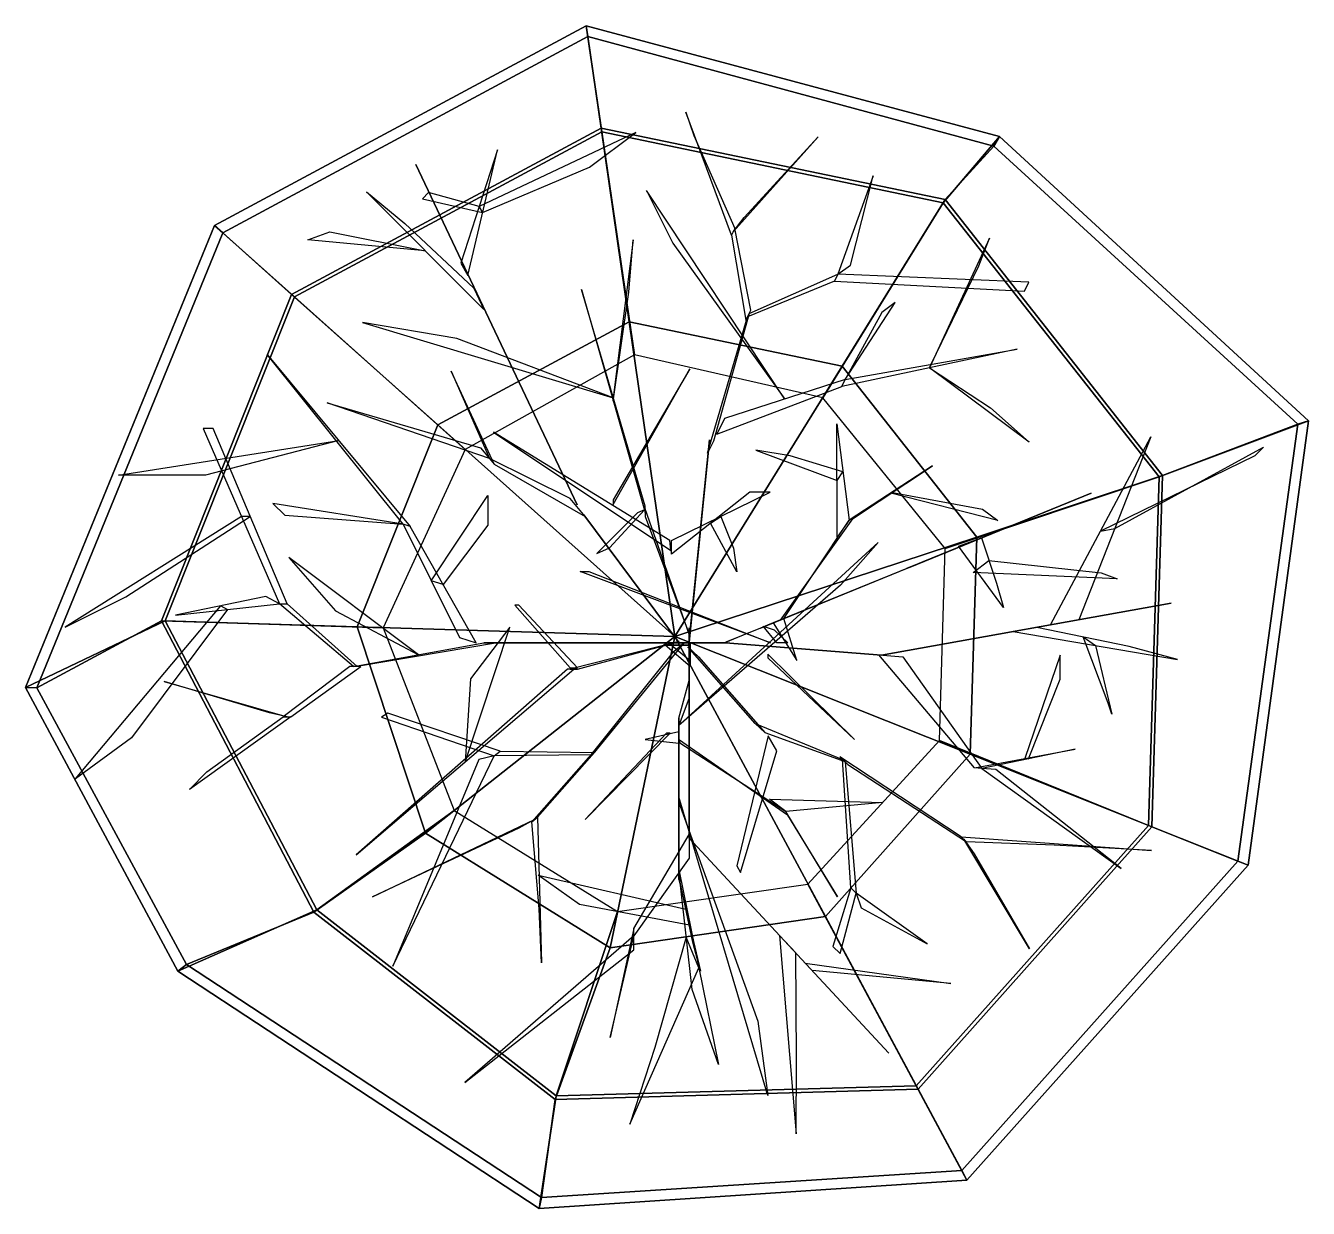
# Model space of a CAD drawing. Extents: x 166.75 to 174.62, y 102.81 to 108.78.
# Drawn here: x 169.066 to 170.078, y 107.468 to 108.401 of the extents above; entities that cross this region are included whole.
import ezdxf

# ---------------------------------------------------------------- set-up
doc = ezdxf.new("R2010")
doc.units = 0
doc.linetypes.add('BARK', pattern=[10000, 10000, 0])
doc.linetypes.add('BUSH-T3', pattern=[10000, 10000, 0])
doc.layers.get('0').update_dxf_attribs({"linetype": 'CONTINUOUS'})

# ---------------------------------------------------------------- blocks, each defined once
blk = doc.blocks.new('Arbol-09')
at = {"linetype": 'BUSH-T3'}
for points in [[(-0.0599, 0.5104, 0.8034), (-0.0478, 0.4268, 0.6578), (-0.2902, 0.2965, 0.6578), (-0.3532, 0.3528, 0.8034)], [(-0.0586, 0.5018, 0.9403), (-0.0599, 0.5104, 0.8034), (-0.3532, 0.3528, 0.8034), (-0.3467, 0.347, 0.9403)], [(0.2662, 0.4229, 0.8034), (0.2217, 0.3707, 0.6578), (-0.0478, 0.4268, 0.6578), (-0.0599, 0.5104, 0.8034)], [(0.2616, 0.4155, 0.9403), (0.2662, 0.4229, 0.8034), (-0.0599, 0.5104, 0.8034), (-0.0586, 0.5018, 0.9403)], [(-0.0482, 0.4296, 1.1355), (-0.0586, 0.5018, 0.9403), (-0.3467, 0.347, 0.9403), (-0.2924, 0.2984, 1.1355)], [(0.2232, 0.3732, 1.1355), (0.2616, 0.4155, 0.9403), (-0.0586, 0.5018, 0.9403), (-0.0482, 0.4296, 1.1355)], [(-0.026, 0.2768, 1.2433), (-0.0482, 0.4296, 1.1355), (-0.2924, 0.2984, 1.1355), (-0.1771, 0.1956, 1.2433)], [(-0.0478, 0.4268, 0.6578), (-0.0218, 0.2508, 0.5733), (-0.1554, 0.1762, 0.55), (-0.2902, 0.2965, 0.6578)], [(0.1419, 0.2418, 1.2433), (0.2232, 0.3732, 1.1355), (-0.0482, 0.4296, 1.1355), (-0.026, 0.2768, 1.2433)], [(0.2217, 0.3707, 0.6578), (0.1266, 0.217, 0.55), (-0.0218, 0.2508, 0.5733), (-0.0478, 0.4268, 0.6578)], [(0.5098, 0.1988, 0.8034), (0.3921, 0.1546, 0.6578), (0.2217, 0.3707, 0.6578), (0.2662, 0.4229, 0.8034)], [(0.3948, 0.1555, 1.1355), (0.5015, 0.196, 0.9403), (0.2616, 0.4155, 0.9403), (0.2232, 0.3732, 1.1355)], [(0.5015, 0.196, 0.9403), (0.5098, 0.1988, 0.8034), (0.2662, 0.4229, 0.8034), (0.2616, 0.4155, 0.9403)], [(0.3921, 0.1546, 0.6578), (0.2233, 0.098, 0.5762), (0.1266, 0.217, 0.55), (0.2217, 0.3707, 0.6578)], [(0.2481, 0.1071, 1.2433), (0.3948, 0.1555, 1.1355), (0.2232, 0.3732, 1.1355), (0.1419, 0.2418, 1.2433)], [(-0.3532, 0.3528, 0.8034), (-0.2902, 0.2965, 0.6578), (-0.3922, 0.0409, 0.6578), (-0.5023, -0.0117, 0.8034)], [(-0.3467, 0.347, 0.9403), (-0.3532, 0.3528, 0.8034), (-0.5023, -0.0117, 0.8034), (-0.4935, -0.0119, 0.9403)], [(-0.2924, 0.2984, 1.1355), (-0.3467, 0.347, 0.9403), (-0.4935, -0.0119, 0.9403), (-0.3951, 0.041, 1.1355)], [(-0.1771, 0.1956, 1.2433), (-0.2924, 0.2984, 1.1355), (-0.3951, 0.041, 1.1355), (-0.2407, 0.0363, 1.2433)], [(-0.2902, 0.2965, 0.6578), (-0.1554, 0.1762, 0.55), (-0.2203, 0.0354, 0.5704), (-0.3922, 0.0409, 0.6578)], [(0.01, 0.0286, 1.2812), (-0.026, 0.2768, 1.2433), (-0.1771, 0.1956, 1.2433), (0.01, 0.0286, 1.2812)], [(0.01, 0.0286, 1.2812), (0.1419, 0.2418, 1.2433), (-0.026, 0.2768, 1.2433), (0.01, 0.0286, 1.2812)], [(0.01, 0.0286, 1.2812), (0.2481, 0.1071, 1.2433), (0.1419, 0.2418, 1.2433), (0.01, 0.0286, 1.2812)], [(0.01, 0.0286, 1.2812), (-0.1771, 0.1956, 1.2433), (-0.2407, 0.0363, 1.2433), (0.01, 0.0286, 1.2812)], [(0.4622, -0.1518, 0.8034), (0.3837, -0.1205, 0.6578), (0.3921, 0.1546, 0.6578), (0.5098, 0.1988, 0.8034)], [(0.3864, -0.1216, 1.1355), (0.454, -0.1486, 0.9403), (0.5015, 0.196, 0.9403), (0.3948, 0.1555, 1.1355)], [(0.454, -0.1486, 0.9403), (0.4622, -0.1518, 0.8034), (0.5098, 0.1988, 0.8034), (0.5015, 0.196, 0.9403)], [(0.3837, -0.1205, 0.6578), (0.2187, -0.0535, 0.5762), (0.2233, 0.098, 0.5762), (0.3921, 0.1546, 0.6578)], [(0.2429, -0.0643, 1.2433), (0.3864, -0.1216, 1.1355), (0.3948, 0.1555, 1.1355), (0.2481, 0.1071, 1.2433)], [(0.01, 0.0286, 1.2812), (0.2429, -0.0643, 1.2433), (0.2481, 0.1071, 1.2433), (0.01, 0.0286, 1.2812)], [(-0.5023, -0.0117, 0.8034), (-0.3922, 0.0409, 0.6578), (-0.2725, -0.187, 0.6578), (-0.3822, -0.2354, 0.8034)], [(-0.3951, 0.041, 1.1355), (-0.4935, -0.0119, 0.9403), (-0.3753, -0.23, 0.9403), (-0.2748, -0.1888, 1.1355)], [(-0.2407, 0.0363, 1.2433), (-0.3951, 0.041, 1.1355), (-0.2748, -0.1888, 1.1355), (-0.1869, -0.1266, 1.2433)], [(-0.3922, 0.0409, 0.6578), (-0.2203, 0.0354, 0.5704), (-0.1641, -0.1086, 0.55), (-0.2725, -0.187, 0.6578)], [(0.01, 0.0286, 1.2812), (-0.2407, 0.0363, 1.2433), (-0.1869, -0.1266, 1.2433), (0.01, 0.0286, 1.2812)], [(0.01, 0.0286, 1.2812), (-0.1869, -0.1266, 1.2433), (-0.0411, -0.2169, 1.2433), (0.01, 0.0286, 1.2812)], [(0.01, 0.0286, 1.2812), (-0.0411, -0.2169, 1.2433), (0.1287, -0.1923, 1.2433), (0.01, 0.0286, 1.2812)], [(0.01, 0.0286, 1.2812), (0.1287, -0.1923, 1.2433), (0.2429, -0.0643, 1.2433), (0.01, 0.0286, 1.2812)], [(-0.4935, -0.0119, 0.9403), (-0.5023, -0.0117, 0.8034), (-0.3822, -0.2354, 0.8034), (-0.3753, -0.23, 0.9403)], [(0.2004, -0.3258, 0.6578), (0.1149, -0.1666, 0.55), (0.2187, -0.0535, 0.5762), (0.3837, -0.1205, 0.6578)], [(0.1287, -0.1923, 1.2433), (0.2018, -0.3284, 1.1355), (0.3864, -0.1216, 1.1355), (0.2429, -0.0643, 1.2433)], [(-0.2725, -0.187, 0.6578), (-0.1641, -0.1086, 0.55), (-0.0352, -0.1884, 0.5704), (-0.0838, -0.3338, 0.6578)], [(0.2404, -0.4003, 0.8034), (0.2004, -0.3258, 0.6578), (0.3837, -0.1205, 0.6578), (0.4622, -0.1518, 0.8034)], [(-0.1869, -0.1266, 1.2433), (-0.2748, -0.1888, 1.1355), (-0.0844, -0.3366, 1.1355), (-0.0411, -0.2169, 1.2433)], [(0.2018, -0.3284, 1.1355), (0.2363, -0.3926, 0.9403), (0.454, -0.1486, 0.9403), (0.3864, -0.1216, 1.1355)], [(0.2363, -0.3926, 0.9403), (0.2404, -0.4003, 0.8034), (0.4622, -0.1518, 0.8034), (0.454, -0.1486, 0.9403)], [(-0.0838, -0.3338, 0.6578), (-0.0352, -0.1884, 0.5704), (0.1149, -0.1666, 0.55), (0.2004, -0.3258, 0.6578)], [(-0.3822, -0.2354, 0.8034), (-0.2725, -0.187, 0.6578), (-0.0838, -0.3338, 0.6578), (-0.0971, -0.4225, 0.8034)], [(-0.2748, -0.1888, 1.1355), (-0.3753, -0.23, 0.9403), (-0.0953, -0.4139, 0.9403), (-0.0844, -0.3366, 1.1355)], [(-0.0411, -0.2169, 1.2433), (-0.0844, -0.3366, 1.1355), (0.2018, -0.3284, 1.1355), (0.1287, -0.1923, 1.2433)], [(-0.3753, -0.23, 0.9403), (-0.3822, -0.2354, 0.8034), (-0.0971, -0.4225, 0.8034), (-0.0953, -0.4139, 0.9403)], [(-0.0971, -0.4225, 0.8034), (-0.0838, -0.3338, 0.6578), (0.2004, -0.3258, 0.6578), (0.2404, -0.4003, 0.8034)], [(-0.0844, -0.3366, 1.1355), (-0.0953, -0.4139, 0.9403), (0.2363, -0.3926, 0.9403), (0.2018, -0.3284, 1.1355)], [(-0.0953, -0.4139, 0.9403), (-0.0971, -0.4225, 0.8034), (0.2404, -0.4003, 0.8034), (0.2363, -0.3926, 0.9403)]]:
    blk.add_3dface(points, dxfattribs=at)
at = {"linetype": 'BARK'}
for points in [[(0.0572, 0.3505, 0.7441), (0.0546, 0.3452, 0.7332), (0.0186, 0.4422, 0.7411), (0.0249, 0.4237, 0.7441)], [(-0.1445, 0.3678, 0.8543), (-0.1417, 0.363, 0.8528), (-0.0574, 0.3988, 0.8372), (-0.0208, 0.4262, 0.8372)], [(0.0559, 0.3478, 0.7352), (0.0646, 0.359, 0.7352), (0.1231, 0.4228, 0.6917)], [(-0.1533, 0.3133, 0.7905), (-0.1301, 0.4126, 0.915), (-0.159, 0.323, 0.7935), (-0.1533, 0.3133, 0.7905)], [(-0.0671, 0.1325, 0.755), (-0.0671, 0.1325, 0.7658), (-0.1944, 0.401, 0.7994)], [(0.1385, 0.3143, 0.7965), (0.1486, 0.3215, 0.8103), (0.1663, 0.3919, 0.7965)], [(-0.1487, 0.3035, 0.7797), (-0.1407, 0.2865, 0.7747), (-0.2334, 0.3794, 0.755), (-0.2031, 0.3543, 0.7688)], [(-0.1417, 0.363, 0.8528), (-0.1445, 0.3678, 0.8543), (-0.1843, 0.3788, 0.9406), (-0.1892, 0.3739, 0.9712)], [(0.0967, 0.2159, 0.7856), (0.0967, 0.2159, 0.7856), (-0.0124, 0.3805, 0.919), (0.0084, 0.3388, 0.8998)], [(-0.1871, 0.3329, 0.7648), (-0.1871, 0.3329, 0.7648), (-0.2796, 0.3416, 0.8415), (-0.2624, 0.3478, 0.8281)], [(0.066, 0.2781, 0.7332), (0.0698, 0.2861, 0.747), (0.0572, 0.3505, 0.7441), (0.0546, 0.3452, 0.7332)], [(-0.0386, 0.2168, 0.9555), (-0.0386, 0.2143, 0.9649), (-0.0263, 0.3003, 0.942), (-0.0229, 0.3416, 0.9289)], [(0.2109, 0.2406, 0.9995), (0.2122, 0.2433, 0.9995), (0.2498, 0.321, 1.0284), (0.2583, 0.3428, 1.0441)], [(0.0673, 0.2808, 0.749), (0.0685, 0.2835, 0.7441), (0.1385, 0.3143, 0.7965), (0.1359, 0.309, 0.8024)], [(0.1385, 0.3143, 0.7965), (0.1359, 0.309, 0.8024), (0.2858, 0.3009, 0.915), (0.2893, 0.308, 0.915)], [(-0.0134, 0.1264, 0.8548), (-0.0134, 0.1313, 0.838), (-0.0638, 0.3023, 1.0731), (-0.0638, 0.3023, 1.0751)], [(0.0405, 0.1828, 0.6443), (0.0357, 0.1731, 0.6551), (0.0673, 0.2808, 0.749), (0.0685, 0.2835, 0.7441)], [(0.1443, 0.2313, 0.8903), (0.1443, 0.2313, 0.9012), (0.1838, 0.2922, 1.0316), (0.1733, 0.2842, 0.998)], [(-0.0386, 0.2168, 0.9555), (-0.0386, 0.2168, 0.9555), (-0.162, 0.2638, 0.9868), (-0.2366, 0.2762, 0.9831)], [(0.1417, 0.2259, 0.8903), (0.1443, 0.2313, 0.8903), (0.2801, 0.2553, 1.1087)], [(-0.1989, 0.1155, 0.8903), (-0.2045, 0.1172, 0.8903), (-0.3118, 0.251, 1.1087)], [(-0.1364, 0.1691, 0.8903), (-0.1326, 0.1645, 0.8963), (-0.1666, 0.2378, 1.0287)], [(-0.0386, 0.1327, 1.0049), (0.0217, 0.2398, 1.169), (-0.0386, 0.1365, 1.0267)], [(0.2109, 0.2406, 0.9995), (0.2109, 0.2406, 0.9995), (0.259, 0.209, 1.048), (0.2894, 0.182, 1.0612)], [(0.0491, 0.2006, 0.6808), (0.0431, 0.1882, 0.667), (0.1417, 0.2259, 0.8903), (0.1443, 0.2313, 0.8903)], [(-0.1433, 0.1774, 0.9002), (-0.1364, 0.1691, 0.8903), (-0.2643, 0.213, 0.9457)], [(-0.302, 0.0543, 0.7965), (-0.296, 0.0543, 0.8024), (-0.3543, 0.1926, 0.915), (-0.3622, 0.1926, 0.915)], [(0.1474, 0.1203, 1.0455), (0.138, 0.1069, 1.0366), (0.1378, 0.1964, 1.1334)], [(-0.2553, 0.1832, 0.9995), (-0.2553, 0.1832, 0.9995), (-0.3604, 0.1559, 1.0435), (-0.4291, 0.1559, 1.0607)], [(0.006, 0.1043, 0.9704), (-0.1331, 0.1898, 1.0948), (0.0069, 0.0964, 0.9872)], [(0.0209, 0.0215, 0.4921), (0.0221, 0.0333, 0.4921), (0.0372, 0.1838, 0.6443), (0.0361, 0.173, 0.6551)], [(0.3062, 0.0377, 0.7905), (0.3856, 0.186, 0.8972), (0.3286, 0.0417, 0.7935), (0.3062, 0.0377, 0.7905)], [(0.1379, 0.1517, 1.085), (0.1426, 0.1584, 1.0894), (0.1008, 0.171, 1.1577), (0.0738, 0.1756, 1.1749)], [(0.3459, 0.1118, 0.8439), (0.3571, 0.1138, 0.8453), (0.4744, 0.1779, 0.8317), (0.4676, 0.1711, 0.8317)], [(-0.0607, 0.1232, 0.7658), (-0.0727, 0.1376, 0.7658), (-0.1364, 0.1691, 0.8903), (-0.1326, 0.1645, 0.8963)], [(0.1474, 0.1203, 1.0474), (0.1502, 0.1215, 1.0366), (0.2132, 0.1632, 1.1117)], [(0.0073, 0.0935, 0.9704), (0.0073, 0.1043, 0.9704), (0.0852, 0.1424, 1.2219), (0.069, 0.1424, 1.1514)], [(0.1803, 0.1418, 1.0796), (0.1817, 0.1423, 1.0741), (0.2528, 0.129, 1.1498), (0.2648, 0.12, 1.1313)], [(-0.2045, 0.1172, 0.8903), (-0.2045, 0.1172, 0.9012), (-0.3073, 0.1334, 1.0316), (-0.2978, 0.1242, 0.998)], [(-0.1729, 0.0696, 0.7787), (-0.1823, 0.0725, 0.7856), (-0.1376, 0.1399, 0.8067), (-0.1376, 0.1164, 0.8067)], [(0.2057, 0.0875, 0.9516), (0.1956, 0.0834, 0.9378), (0.3383, 0.1416, 0.9872), (0.2825, 0.1189, 0.9812)], [(-0.3252, 0.1234, 0.8587), (-0.3321, 0.1234, 0.8557), (-0.471, 0.0359, 0.9344), (-0.4231, 0.0599, 0.8903)], [(0.0133, 0.0236, 0.6087), (0.0133, 0.0236, 0.5949), (-0.0619, 0.1247, 0.755), (-0.0619, 0.1247, 0.7658)], [(-0.014, 0.1285, 0.838), (-0.0195, 0.1261, 0.8518), (-0.0516, 0.0942, 0.9704), (-0.0416, 0.0985, 0.9704)], [(0.0212, 0.0305, 0.5949), (0.0212, 0.0305, 0.5672), (-0.0134, 0.1294, 0.838), (-0.0134, 0.1234, 0.8518)], [(0.0381, 0.1179, 1.0609), (0.0463, 0.1234, 1.0961), (0.0561, 0.0984, 1.1903), (0.0589, 0.0795, 1.2496)], [(0.0931, 0.0416, 0.9625), (0.0959, 0.0427, 0.9842), (0.1474, 0.1203, 1.0474), (0.1502, 0.1215, 1.0366)], [(-0.16, 0.0278, 0.6808), (-0.1468, 0.0236, 0.667), (-0.1989, 0.1155, 0.8903), (-0.2045, 0.1172, 0.8903)], [(0.0131, -0.0416, 0.9733), (0.0131, -0.0416, 0.9595), (0.1704, 0.1027, 1.1888), (0.1407, 0.0691, 1.1581)], [(0.1928, 0.0823, 0.9486), (0.1956, 0.0834, 0.9397), (0.2624, 0.1107, 1.084), (0.2413, 0.1021, 1.0534)], [(0.2338, 0.1, 1.0171), (0.2519, 0.1064, 1.0687), (0.2637, 0.0708, 1.1753), (0.2692, 0.0515, 1.2143)], [(-0.1923, 0.0142, 0.6942), (-0.1923, 0.0142, 0.6942), (-0.2947, 0.091, 0.5839), (-0.2577, 0.0488, 0.6599)], [(0.0831, 0.0375, 0.8459), (0.0776, 0.0353, 0.8548), (0.1928, 0.0823, 0.9486), (0.1956, 0.0834, 0.9397)], [(0.2453, 0.079, 1.0848), (0.2578, 0.0886, 1.122), (0.3463, 0.0788, 1.1721), (0.359, 0.0741, 1.1721)], [(0.0854, 0.0236, 0.9733), (0.0854, 0.0236, 0.9595), (-0.0648, 0.08, 1.1888), (-0.0579, 0.08, 1.1581)], [(-0.3484, 0.0528, 0.8034), (-0.343, 0.0498, 0.7965), (-0.4187, -0.0512, 0.7426), (-0.463, -0.0836, 0.7276)], [(-0.302, 0.0543, 0.7965), (-0.3128, 0.0602, 0.8103), (-0.384, 0.0454, 0.7965)], [(-0.2407, 0.0049, 0.749), (-0.2437, 0.0049, 0.7441), (-0.302, 0.0543, 0.7965), (-0.296, 0.0543, 0.8024)], [(-0.0727, 0.0039, 0.838), (-0.0668, 0.0039, 0.8518), (-0.1132, 0.0533, 1.0073), (-0.1162, 0.0533, 1.0073)], [(0.173, 0.0138, 0.755), (0.173, 0.0138, 0.7658), (0.4015, 0.0548, 0.7994)], [(0.0959, 0.0427, 0.9625), (0.0876, 0.0394, 0.9625), (0.1062, 0.0096, 1.1808)], [(-0.1556, -0.0704, 0.9649), (-0.1556, -0.0704, 0.9649), (-0.1202, 0.0359, 1.1476), (-0.1514, -0.0048, 1.1024)], [(0.0212, 0.0355, 0.5059), (0.0212, 0.0217, 0.4921), (0.0212, 0.0167, 0.581), (0.0212, 0.0305, 0.5949)], [(0.0212, 0.0167, 0.581), (0.0212, 0.0305, 0.5949), (0.0212, -0.006, 0.6887), (0.0212, -0.006, 0.6749)], [(0.0501, 0.0241, 0.6887), (0.0629, 0.0293, 0.6996), (0.0831, 0.0375, 0.8459), (0.0776, 0.0353, 0.8548)], [(0.0795, 0.0367, 0.8548), (0.0884, 0.0339, 0.8686), (0.0992, 0.0236, 0.9625), (0.0903, 0.0236, 0.9625)], [(0.2955, 0.0358, 0.7797), (0.277, 0.0325, 0.7747), (0.4065, 0.0105, 0.755), (0.3685, 0.0208, 0.7688)], [(-0.1409, 0.0236, 0.6443), (-0.13, 0.0236, 0.6551), (-0.2407, 0.0049, 0.749), (-0.2437, 0.0049, 0.7441)], [(0.0221, 0.0236, 0.4921), (0.0103, 0.0236, 0.4921), (-0.1409, 0.0236, 0.6443), (-0.13, 0.0236, 0.6551)], [(0.0133, 0.0246, 0.5949), (0.0133, 0.0246, 0.5672), (-0.0727, 0.0029, 0.838), (-0.0668, 0.0029, 0.8518)], [(0.0092, 0.0168, 0.6443), (0.0174, 0.0239, 0.6551), (-0.0538, -0.0628, 0.749), (-0.0561, -0.0647, 0.7441)], [(0.0192, 0.0217, -0.0049), (0.0024, 0.0217, -0.0049), (0.0073, 0.0217, 0.4783), (0.0192, 0.0217, 0.4783)], [(0.0221, 0.0098, 0.4783), (0.0221, 0.0049, -0.0049), (0.0024, 0.0217, -0.0049), (0.0073, 0.0217, 0.4783)], [(0.0212, 0.0217, 0.4921), (0.0073, 0.0217, 0.4783), (0.0073, 0.0217, 0.4783), (0.0162, 0.0217, 0.581)], [(0.0083, 0.0236, 0.5059), (0.0221, 0.0236, 0.4921), (0.0271, 0.0236, 0.581), (0.0133, 0.0236, 0.5949)], [(0.0271, 0.0236, 0.581), (0.0133, 0.0236, 0.5949), (0.0498, 0.0236, 0.6887), (0.0498, 0.0236, 0.6749)], [(0.0201, 0.0206, 0.4921), (0.0287, 0.0125, 0.4921), (0.0812, -0.0474, 0.5553), (0.0733, -0.04, 0.5661)], [(0.0221, 0.0236, 0.4921), (0.0221, 0.0098, 0.4783), (0.0221, 0.0049, 0.5672), (0.0221, 0.0187, 0.581)], [(0.0221, 0.0217, -0.0049), (0.0221, 0.0049, -0.0049), (0.0221, 0.0098, 0.4783), (0.0221, 0.0217, 0.4783)], [(0.0498, 0.0236, 0.6887), (0.0498, 0.0236, 0.6749), (0.173, 0.014, 0.755), (0.173, 0.014, 0.7658)], [(0.332, 0.0283, 0.7742), (0.3418, 0.0215, 0.7648), (0.3547, -0.0326, 0.7115), (0.3518, -0.024, 0.7115)], [(0.0834, 0.0147, 1.0455), (0.0834, 0.0118, 1.0672), (0.1516, -0.0525, 1.164)], [(0.171, 0.0142, 0.7658), (0.1897, 0.0127, 0.7658), (0.2522, -0.0754, 0.8903), (0.2463, -0.0749, 0.8963)], [(0.286, -0.0676, 0.9625), (0.289, -0.0679, 0.9595), (0.314, -0.0051, 0.9762), (0.314, 0.0138, 0.9887)], [(-0.2377, 0.0049, 0.7332), (-0.2466, 0.0049, 0.747), (-0.299, -0.0347, 0.7441), (-0.2931, -0.0347, 0.7332)], [(-0.0698, 0.0029, 0.8548), (-0.0747, 0.0029, 0.838), (-0.2414, -0.1436, 1.0731), (-0.2414, -0.1436, 1.0751)], [(-0.296, -0.0347, 0.7352), (-0.3099, -0.0317, 0.7352), (-0.3929, -0.007, 0.6917)], [(0.0212, -0.006, 0.6887), (0.0212, -0.0198, 0.6996), (0.0131, -0.0416, 0.8459), (0.0131, -0.0357, 0.8548)], [(0.0212, -0.006, 0.6887), (0.0212, -0.006, 0.6749), (0.0212, -0.1295, 0.755), (0.0212, -0.1295, 0.7658)], [(-0.299, -0.0347, 0.7441), (-0.2931, -0.0347, 0.7332), (-0.3731, -0.092, 0.7411), (-0.3593, -0.0781, 0.7441)], [(-0.1325, -0.0656, 0.7965), (-0.128, -0.0617, 0.8024), (-0.2166, -0.0319, 0.915), (-0.2216, -0.0351, 0.915)], [(0.0131, -0.0416, 0.8459), (0.0131, -0.0357, 0.8548), (0.0131, -0.1602, 0.9486), (0.0131, -0.1631, 0.9397)], [(0.0131, -0.0357, 0.8548), (0.0131, -0.0446, 0.8686), (0.0131, -0.0554, 0.9625), (0.0131, -0.0465, 0.9625)], [(0.0812, -0.0474, 0.5553), (0.0733, -0.04, 0.5661), (0.1422, -0.0683, 0.67), (0.1443, -0.0703, 0.6651)], [(0.0063, -0.0475, 1.0455), (0.0034, -0.0475, 1.0672), (-0.0609, -0.1157, 1.164)], [(0.0131, -0.0554, 0.9625), (0.0131, -0.0465, 0.9625), (-0.0134, -0.0525, 1.1808)], [(0.0904, -0.0616, 0.5918), (0.0835, -0.0496, 0.578), (0.0588, -0.1522, 0.7095), (0.0617, -0.1574, 0.7095)], [(0.0128, -0.0525, 0.9625), (0.0138, -0.0553, 0.9842), (0.0976, -0.1095, 1.0474), (0.0987, -0.1123, 1.0366)], [(0.2522, -0.0754, 0.8903), (0.2463, -0.0749, 0.8963), (0.3258, -0.0603, 1.0287)], [(-0.1325, -0.0656, 0.7965), (-0.1446, -0.0683, 0.8103), (-0.2126, -0.2314, 0.7965)], [(-0.0538, -0.0628, 0.749), (-0.0561, -0.0647, 0.7441), (-0.1325, -0.0656, 0.7965), (-0.128, -0.0617, 0.8024)], [(-0.0516, -0.0609, 0.7332), (-0.0583, -0.0667, 0.747), (-0.1029, -0.1176, 0.7441), (-0.0985, -0.1138, 0.7332)], [(0.14, -0.0663, 0.6542), (0.1465, -0.0723, 0.668), (0.2401, -0.1333, 0.6579), (0.2358, -0.1293, 0.647)], [(0.1422, -0.0683, 0.67), (0.1443, -0.0703, 0.6651), (0.1531, -0.1737, 0.7074), (0.1488, -0.1696, 0.7134)], [(0.2631, -0.0762, 0.9002), (0.2522, -0.0754, 0.8903), (0.362, -0.1543, 0.9457)], [(0.0131, -0.0979, 0.9017), (0.0131, -0.1024, 0.8928), (0.0754, -0.2748, 0.8525), (0.0832, -0.3335, 0.8572)], [(0.0976, -0.1095, 1.0455), (0.0845, -0.0996, 1.0366), (0.174, -0.1024, 1.1334)], [(0.0976, -0.1095, 1.0474), (0.0987, -0.1123, 1.0366), (0.1382, -0.1767, 1.1117)], [(-0.1007, -0.1157, 0.7352), (-0.1131, -0.1225, 0.7352), (-0.2287, -0.1768, 0.6917)], [(-0.1029, -0.1176, 0.7441), (-0.0985, -0.1138, 0.7332), (-0.0954, -0.2289, 0.7411), (-0.0971, -0.1863, 0.7441)], [(0.0212, -0.1276, 0.7658), (0.0212, -0.1463, 0.7658), (-0.0223, -0.2076, 0.8903), (-0.0223, -0.2017, 0.8963)], [(0.0207, -0.1298, 0.755), (0.0207, -0.1298, 0.7658), (0.1787, -0.3, 0.7994)], [(0.2401, -0.1333, 0.6579), (0.2358, -0.1293, 0.647), (0.3861, -0.1401, 0.6799), (0.3093, -0.1359, 0.6579)], [(0.238, -0.1313, 0.649), (0.2461, -0.1429, 0.649), (0.2898, -0.2177, 0.6055)], [(0.0186, -0.1864, 1.001), (0.0216, -0.1992, 1.0119), (-0.0652, -0.1828, 1.0785), (-0.098, -0.1597, 1.1352)], [(0.0131, -0.1602, 0.9486), (0.0131, -0.1631, 0.9397), (0.0301, -0.2353, 1.084), (0.0241, -0.2125, 1.0534)], [(0.0143, -0.1674, 0.9516), (0.0134, -0.1566, 0.9378), (0.0443, -0.3089, 0.9872), (0.0237, -0.2498, 0.9812)], [(0.1531, -0.1737, 0.7074), (0.1488, -0.1696, 0.7134), (0.1346, -0.216, 0.826), (0.1404, -0.2214, 0.826)], [(0.1531, -0.1737, 0.7074), (0.157, -0.1854, 0.7213), (0.2089, -0.2137, 0.7325)], [(-0.0223, -0.2076, 0.8903), (-0.0223, -0.2017, 0.8963), (-0.0411, -0.2876, 1.0287)], [(-0.0223, -0.2185, 0.9002), (-0.0223, -0.2076, 0.8903), (-0.1557, -0.3232, 0.9457)], [(0.0288, -0.2327, 0.9625), (0.019, -0.2086, 0.9664), (-0.0058, -0.2955, 0.9314), (-0.0255, -0.356, 0.92)], [(0.1054, -0.221, 0.7797), (0.0926, -0.2073, 0.7747), (0.1057, -0.3637, 0.755), (0.1059, -0.3045, 0.7688)], [(0.1128, -0.229, 0.7905), (0.2276, -0.2451, 0.915), (0.1184, -0.2348, 0.7935), (0.1128, -0.229, 0.7905)]]:
    blk.add_3dface(points, dxfattribs=at)

msp = doc.modelspace()

# ---------------------------------------------------------------- block references
msp.add_blockref('Arbol-09', (169.5678, 107.8903))

doc.saveas('drawing.dxf')
